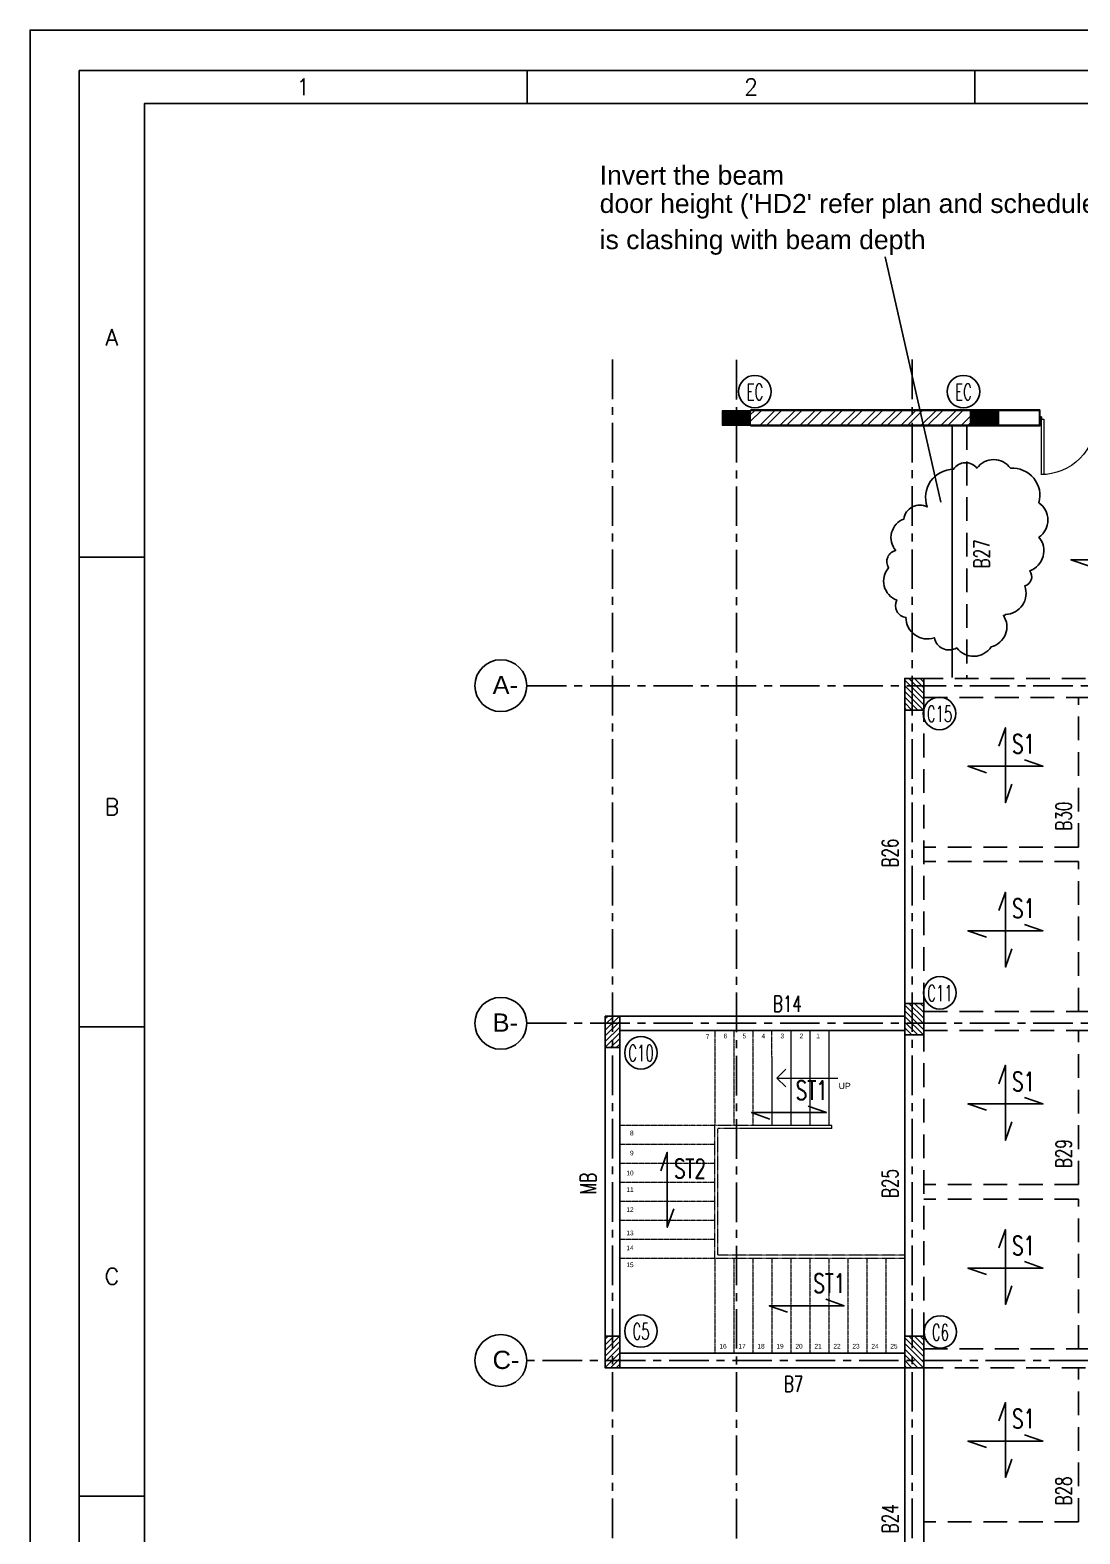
# Model space of a CAD drawing. Header units: millimetres. Extents: x 2659630 to 6742168, y -2425387 to -732288.
# Drawn here: x 4017286 to 4033869, y -1198858 to -1175093 of the extents above; entities that cross this region are included whole.
import ezdxf
from ezdxf.enums import TextEntityAlignment as Align

# ---------------------------------------------------------------- set-up
doc = ezdxf.new("R2010")
doc.units = ezdxf.units.MM
for name, pattern in [('CENTER', [2, 1.25, -0.25, 0.25, -0.25]), ('Hidden', [7.14375, 4.7625, -2.38125]), ('HIDDEN2', [0.1875, 0.125, -0.0625]), ('Overhead', [3.96875, 2.38125, -1.5875])]:
    doc.linetypes.add(name, pattern=pattern)
for name, color, linetype, lineweight in [('A-ANNO-DIMS', 211, 'Continuous', 9), ('A-DETL-THIN', 151, 'Continuous', 18), ('A-DOOR', 31, 'Continuous', 18), ('A-FLOR-HRAL', 11, 'Continuous', 18), ('A-FLOR-HRAL-MBND', 5, 'Overhead', 18), ('A-hatch', 253, 'Continuous', 0), ('A-PLASTER', 50, 'Continuous', 0), ('A-RCC', 2, 'Continuous', 0), ('A-STAIRS', 31, 'Continuous', 18), ('A-WALL', 113, 'Continuous', 9), ('A-WALL-PATT', 111, 'Continuous', 0), ('G-ANNO-TEXT', 231, 'Continuous', 9), ('licensing text', 7, 'Continuous', 5)]:
    doc.layers.add(name, color=color, linetype=linetype, lineweight=lineweight)
for name, color, linetype in [('A-TEXT-0', 7, 'Continuous'), ('PNA', 8, 'Continuous'), ('REVISION CLOUD', 7, 'Continuous'), ('S-BEAM INNER', 4, 'HIDDEN2'), ('S-BEAM NO', 3, 'Continuous'), ('S-BEAM OUTER', 4, 'Continuous'), ('S-COLUMN', 1, 'Continuous'), ('S-COLUMN CIRCLE', 9, 'Continuous'), ('S-COLUMN HATCH', 8, 'Continuous'), ('S-COLUMN NO', 2, 'Continuous'), ('S-GRIDE CIRCLE', 8, 'Continuous'), ('S-GRIDE LINE', 8, 'CENTER'), ('S-GRIDE NO', 1, 'Continuous'), ('S-SLAB MARK', 3, 'Continuous'), ('S-SLAB NO', 3, 'Continuous')]:
    doc.layers.add(name, color=color, linetype=linetype)
doc.layers.get('A-ANNO-DIMS').off()
doc.styles.add('Arial', font='arial.ttf', dxfattribs={"height": 123})
doc.styles.add('Arial_3', font='arial.ttf', dxfattribs={"height": 97.584908})
doc.styles.add('Arial_4', font='arial.ttf', dxfattribs={"height": 73.76497})
doc.styles.add('ROMANS', font='r.shx', dxfattribs={"width": 0.7})

# ---------------------------------------------------------------- blocks, each defined once
blk = doc.blocks.new('A1_SHEET.')
at = {"flags": 128}
blk.add_lwpolyline([(0, 0), (0, 594), (841, 594), (841, 0)], close=True, dxfattribs=at)
at = {"layer": 'PNA'}
for p, q in [((75.92, 587.8), (75.92, 582.8)), ((144.33, 587.8), (144.33, 582.8)), ((7.5, 513.45), (17.5, 513.45)), ((7.5, 441.7), (17.5, 441.7)), ((7.5, 369.95), (17.5, 369.95))]:
    blk.add_line(p, q, dxfattribs=at)
at = {"layer": 'PNA', "color": 1}
for points in [[(7.5, 6.2), (833.5, 6.2), (833.5, 587.8), (7.5, 587.8)], [(17.5, 11.2), (828.5, 11.2), (828.5, 582.8), (17.5, 582.8)]]:
    blk.add_lwpolyline(points, close=True, dxfattribs=at)
at = {"layer": 'PNA', "style": 'ROMANS'}
for s, p in [('1', (41.72, 585.3)), ('2', (110.13, 585.3)), ('A', (12.5, 547.05)), ('B', (12.5, 475.3)), ('C', (12.5, 403.55))]:
    blk.add_text(s, height=2.5, dxfattribs=at).set_placement(p, align=Align.MIDDLE)
blk = doc.blocks.new('DOOR D9-1800X2500-PLN')
at = {"layer": 'A-DOOR'}
for p, q in [((12, 40, 0), (12, 25, 0)), ((37, 40, 0), (12, 40, 0)), ((12, 25, 0), (22, 25, 0)), ((12, 15, 0), (12, 0, 0)), ((22, 15, 0), (12, 15, 0)), ((12, 0, 0), (37, 0, 0)), ((14, 27, 0), (14, 38, 0)), ((14, 38, 0), (22, 38, 0)), ((22, 27, 0), (14, 27, 0)), ((14, 2, 0), (14, 13, 0)), ((14, 13, 0), (22, 13, 0)), ((22, 2, 0), (14, 2, 0)), ((22, 38, 0), (22, 27, 0)), ((22, 25, 0), (22, 15, 0)), ((22, 13, 0), (22, 2, 0)), ((24, 10, 0), (24, 30, 0)), ((24, 30, 0), (30, 30, 0)), ((30, 10, 0), (24, 10, 0)), ((26, 32, 0), (26, 34, 0)), ((35, 32, 0), (26, 32, 0)), ((26, 6, 0), (26, 8, 0)), ((26, 8, 0), (35, 8, 0)), ((27, 37, 0), (28, 37, 0)), ((28, 4, 0), (27, 4, 0)), ((28, 37, 0), (28, 38, 0)), ((28, 38, 0), (35, 38, 0)), ((28, 2, 0), (28, 4, 0)), ((35, 2, 0), (28, 2, 0)), ((30, 30, 0), (30, 10, 0)), ((32, 10, 0), (32, 30, 0)), ((32, 30, 0), (35, 30, 0)), ((35, 10, 0), (32, 10, 0)), ((35, 38, 0), (35, 32, 0)), ((35, 30, 0), (35, 25, 0)), ((35, 25, 0), (37, 25, 0)), ((37, 15, 0), (35, 15, 0)), ((35, 15, 0), (35, 10, 0)), ((35, 8, 0), (35, 2, 0)), ((37, 25, 0), (37, 40, 0)), ((37, 0, 0), (37, 15, 0)), ((1763, 25, 0), (1763, 40, 0)), ((1763, 40, 0), (1788, 40, 0)), ((1766, 25, 0), (1763, 25, 0)), ((1763, 0, 0), (1763, 15, 0)), ((1763, 15, 0), (1766, 15, 0)), ((1788, 0, 0), (1763, 0, 0)), ((1772, 38, 0), (1766, 38, 0)), ((1766, 38, 0), (1766, 32, 0)), ((1766, 32, 0), (1774, 32, 0)), ((1768, 30, 0), (1766, 30, 0)), ((1766, 30, 0), (1766, 25, 0)), ((1766, 15, 0), (1766, 10, 0)), ((1766, 10, 0), (1768, 10, 0)), ((1766, 8, 0), (1766, 2, 0)), ((1774, 8, 0), (1766, 8, 0)), ((1766, 2, 0), (1772, 2, 0)), ((1768, 10, 0), (1768, 30, 0)), ((1770, 30, 0), (1770, 10, 0)), ((1776, 30, 0), (1770, 30, 0)), ((1770, 10, 0), (1776, 10, 0)), ((1772, 37, 0), (1772, 38, 0)), ((1773, 37, 0), (1772, 37, 0)), ((1772, 2, 0), (1772, 4, 0)), ((1772, 4, 0), (1773, 4, 0)), ((1774, 32, 0), (1774, 34, 0)), ((1774, 6, 0), (1774, 8, 0)), ((1776, 10, 0), (1776, 30, 0)), ((1778, 38, 0), (1778, 27, 0)), ((1786, 38, 0), (1778, 38, 0)), ((1778, 27, 0), (1786, 27, 0)), ((1788, 25, 0), (1778, 25, 0)), ((1778, 25, 0), (1778, 15, 0)), ((1778, 15, 0), (1788, 15, 0)), ((1786, 13, 0), (1778, 13, 0)), ((1778, 13, 0), (1778, 2, 0)), ((1778, 2, 0), (1786, 2, 0)), ((1786, 27, 0), (1786, 38, 0)), ((1786, 2, 0), (1786, 13, 0)), ((1788, 40, 0), (1788, 25, 0)), ((1788, 15, 0), (1788, 0, 0))]:
    blk.add_line(p, q, dxfattribs=at)
at = {"layer": 'A-DOOR', "elevation": 0}
for points in [[(77, 40), (77, 915), (37, 915), (37, 40)], [(1723, 40), (1723, 915), (1763, 915), (1763, 40)]]:
    blk.add_lwpolyline(points, close=True, dxfattribs=at)
at = {"layer": 'A-DOOR'}
for centre, radius, start, end in [((25, 40), 875, 359.997, 90), ((1775, 40), 875, 90, 180.003), ((25, 36, 0), 2, 14.449, 289.7958), ((25, 4, 0), 2, 70.1472, 345.494), ((1775, 36, 0), 2, 250.2042, 165.551), ((1775, 4, 0), 2, 194.506, 109.8528)]:
    blk.add_arc(centre, radius, start, end, dxfattribs=at)

msp = doc.modelspace()

# ---------------------------------------------------------------- hatches: boundary and pattern name
at = {"layer": 'A-hatch', "true_color": 0x939598}
h = msp.add_hatch(dxfattribs=at)
h.set_pattern_fill('ANSI31', color=252, scale=5, angle=359.9997012)
h.set_pattern_definition([(44.99970117, (-4291217.952, -3292683.531), (-11.225261605, 11.225378697), [])])
h.paths.add_polyline_path([(4028216.797, -1181338.432), (4028666.797, -1181338.429), (4028666.798, -1181108.391), (4028216.798, -1181108.389)])
h = msp.add_hatch(dxfattribs=at)
h.set_pattern_fill('ANSI31', color=252, scale=5, angle=359.9997012)
h.set_pattern_definition([(44.99970117, (-4287297.967, -3292683.551), (-11.225261605, 11.225378697), [])])
h.paths.add_polyline_path([(4032136.782, -1181338.452), (4032586.782, -1181338.45), (4032586.784, -1181108.412), (4032136.784, -1181108.409)])
at = {"layer": 'A-WALL-PATT'}
h = msp.add_hatch(dxfattribs=at)
h.set_pattern_fill('ANSI32', color=256, scale=600, angle=360, style=0)
h.set_pattern_definition([(45, (3861862.1, -1354974.54), (-159.09903, 159.09903), []), (45, (3861968.16, -1354974.54), (-159.09903, 159.09903), [])])
h.paths.add_polyline_path([(4032136.784, -1181108.375), (4028666.798, -1181108.402), (4028666.797, -1181338.448), (4032136.782, -1181338.492)])
at = {"layer": 'S-COLUMN HATCH', "true_color": 0x939598}
h = msp.add_hatch(dxfattribs=at)
h.set_pattern_fill('ANSI31', color=252, scale=20, angle=270)
h.set_pattern_definition([(315, (3156471.74, -4836154.89), (44.9012806, 44.9012806), [])])
h.paths.add_polyline_path([(4031101.881, -1185838.163), (4031101.881, -1185338.164), (4031401.883, -1185338.164), (4031401.883, -1185838.163)])
h = msp.add_hatch(dxfattribs=at)
h.set_pattern_fill('ANSI31', color=252, scale=20, angle=270)
h.set_pattern_definition([(315, (3156471.74, -4841289.89), (44.9012806, 44.9012806), [])])
h.paths.add_polyline_path([(4031101.881, -1190973.166), (4031101.881, -1190473.168), (4031401.883, -1190473.168), (4031401.883, -1190973.166)])
h = msp.add_hatch(dxfattribs=at)
h.set_pattern_fill('ANSI31', color=252, scale=20, angle=180)
h.set_pattern_definition([(225, (388208.84, -320972.975), (44.9012806, -44.9012806), [])])
h.paths.add_polyline_path([(4026371.874, -1190673.168), (4026601.86, -1190673.168), (4026601.854, -1191173.165), (4026371.867, -1191173.165)])
h = msp.add_hatch(dxfattribs=at)
h.set_pattern_fill('ANSI31', color=252, scale=20, angle=180)
h.set_pattern_definition([(225, (388208.845, -326032.976), (44.9012806, -44.9012806), [])])
h.paths.add_polyline_path([(4026371.881, -1195733.168), (4026601.867, -1195733.168), (4026601.86, -1196233.166), (4026371.874, -1196233.166)])
h = msp.add_hatch(dxfattribs=at)
h.set_pattern_fill('ANSI31', color=252, scale=20, angle=270)
h.set_pattern_definition([(315, (3156471.73, -4846549.89), (44.9012806, 44.9012806), [])])
h.paths.add_polyline_path([(4031101.871, -1196233.166), (4031101.871, -1195733.167), (4031401.874, -1195733.167), (4031401.874, -1196233.166)])

# ---------------------------------------------------------------- linework, layer by layer
at = {"layer": 'A-DETL-THIN'}
for p, q in [((4032081.874, -1181338.491, 0), (4031851.874, -1181338.34, 0)), ((4029080.284, -1191653.356), (4029221.706, -1191511.935)), ((4029080.284, -1191653.356), (4030045.491, -1191653.357)), ((4029080.284, -1191653.356), (4029221.705, -1191794.778))]:
    msp.add_line(p, q, dxfattribs=at)
at = {"layer": 'A-FLOR-HRAL'}
for p, q in [((4029952.502, -1192453.166), (4028688.805, -1192453.166)), ((4029952.501, -1192403.166), (4028702.501, -1192403.166)), ((4029952.502, -1192453.166), (4029952.501, -1192403.166))]:
    msp.add_line(p, q, dxfattribs=at)
at = {"layer": 'A-FLOR-HRAL-MBND'}
for p, q in [((4028100.897, -1194503.166), (4028100.877, -1192403.166)), ((4028702.501, -1192403.166), (4028100.877, -1192403.166)), ((4028150.897, -1194453.166), (4028150.878, -1192453.166)), ((4028688.805, -1192453.166), (4028150.878, -1192453.166)), ((4031102.463, -1194503.166), (4028100.897, -1194503.166)), ((4031102.463, -1194453.166), (4028150.897, -1194453.166))]:
    msp.add_line(p, q, dxfattribs=at)
at = {"layer": 'A-PLASTER'}
for p, q in [((4033236.54, -1181096.367), (4028666.798, -1181096.402)), ((4033236.54, -1181096.367), (4033236.54, -1181350.506, 0)), ((4033236.54, -1181350.506), (4028666.797, -1181350.448))]:
    msp.add_line(p, q, dxfattribs=at)
at = {"layer": 'A-RCC'}
for p, q in [((4028216.784, -1181108.355), (4028216.782, -1181338.355)), ((4028666.784, -1181108.357), (4028216.784, -1181108.355)), ((4028216.798, -1181108.349), (4028216.797, -1181338.349)), ((4028666.798, -1181108.352), (4028216.798, -1181108.349)), ((4028666.782, -1181338.357), (4028666.784, -1181108.357)), ((4028666.797, -1181338.352), (4028666.798, -1181108.352)), ((4032136.784, -1181108.375), (4032136.782, -1181338.375)), ((4032586.784, -1181108.378), (4032136.784, -1181108.375)), ((4032586.782, -1181338.378), (4032586.784, -1181108.378)), ((4028216.782, -1181338.355), (4028666.782, -1181338.357)), ((4028216.797, -1181338.349), (4028666.797, -1181338.352)), ((4032136.782, -1181338.375), (4032586.782, -1181338.378))]:
    msp.add_line(p, q, dxfattribs=at)
at = {"layer": 'A-STAIRS', "linetype": 'Hidden'}
for p, q in [((4028100.897, -1190903.166), (4028100.897, -1192403.166)), ((4028400.897, -1190903.166), (4028400.897, -1192403.166)), ((4028700.897, -1190903.166), (4028700.897, -1192403.166)), ((4029000.897, -1191313.942), (4029000.897, -1190903.166)), ((4028100.877, -1192403.166), (4026600.897, -1192403.166)), ((4028100.877, -1192703.166), (4026600.897, -1192703.166)), ((4028100.877, -1193003.166), (4026600.897, -1193003.166)), ((4028100.877, -1193303.166), (4026600.897, -1193303.166)), ((4028100.877, -1193603.166), (4026600.897, -1193603.166)), ((4028100.877, -1193903.166), (4026600.897, -1193903.166)), ((4028100.877, -1194203.166), (4026600.897, -1194203.166)), ((4028100.877, -1194503.166), (4026600.897, -1194503.166)), ((4028100.897, -1194508.166), (4028100.897, -1196003.166)), ((4028400.897, -1194503.166), (4028400.897, -1196003.166)), ((4028700.897, -1194503.166), (4028700.897, -1196003.166)), ((4029000.897, -1194503.166), (4029000.897, -1196003.166)), ((4029300.897, -1194503.166), (4029300.897, -1196003.166)), ((4029600.897, -1194503.166), (4029600.897, -1196003.166)), ((4029900.897, -1194503.166), (4029900.897, -1196003.166)), ((4030200.897, -1194503.166), (4030200.897, -1196003.166)), ((4030500.897, -1194503.166), (4030500.897, -1196003.166)), ((4030800.897, -1194503.166), (4030800.897, -1196003.166))]:
    msp.add_line(p, q, dxfattribs=at)
at = {"layer": 'A-STAIRS'}
for p, q in [((4029300.897, -1190903.166), (4029300.897, -1192403.166)), ((4029600.897, -1190903.166), (4029600.897, -1192403.166)), ((4029900.897, -1190903.166), (4029900.897, -1192403.166)), ((4029000.897, -1191313.942), (4029000.897, -1192403.166))]:
    msp.add_line(p, q, dxfattribs=at)
at = {"layer": 'A-WALL', "color": 1}
msp.add_line((4028666.797, -1181338.448), (4028666.798, -1181108.389), dxfattribs=at)
at = {"layer": 'A-WALL'}
for p, q in [((4033224.393, -1181108.367), (4028666.798, -1181108.402)), ((4033224.54, -1181108.368, 0), (4033224.54, -1181338.504, 0)), ((4033224.393, -1181338.506), (4028666.797, -1181338.448))]:
    msp.add_line(p, q, dxfattribs=at)
at = {"layer": 'REVISION CLOUD', "ltscale": 2500}
msp.add_lwpolyline([(4031671.402, -1182554.61), (4030791.043, -1178675.315)], dxfattribs=at)
msp.add_lwpolyline([(4032772.45, -1182017.855, 0.52056705), (4032243.088, -1182017.855, 0.52056705), (4032243.088, -1182017.855, 0.52056705), (4031874.144, -1182033.885, 0.52056705), (4031457.071, -1182626.995, 0.52056705), (4031457.071, -1182626.995, 0.52056705), (4031088.128, -1182819.354, 0.52056705), (4030959.798, -1183316.282, 0.52056705), (4030959.798, -1183316.282, 0.52056705), (4030847.509, -1183588.794, 0.52056705), (4030975.839, -1184101.752, 0.52056705), (4030975.839, -1184101.752, 0.52056705), (4031120.21, -1184374.261, 0.52056705), (4031569.36, -1184694.86, 0.52056705), (4031569.36, -1184694.86, 0.52056705), (4031922.268, -1184855.162, 0.52056705), (4032467.666, -1184839.132, 0.52056705), (4032467.666, -1184839.132, 0.52056705), (4032660.161, -1184342.201, 0.52056705), (4032660.161, -1184342.201, 0.52056705), (4032692.243, -1184326.171, 0.52056705), (4032997.022, -1183877.333, 0.52056705), (4032997.022, -1183877.333, 0.52056705), (4033077.228, -1183636.884, 0.52056705), (4033221.6, -1183107.893, 0.52056705), (4033221.6, -1183107.893, 0.52056705), (4033221.6, -1182562.875, 0.52056705), (4033221.6, -1182562.875, 0.52056705), (4032772.45, -1182017.855)], format="xyb", dxfattribs=at)
at = {"layer": 'S-BEAM INNER', "ltscale": 3000}
for p, q in [((4032081.874, -1181350.491), (4032081.874, -1185338.34, 0)), ((4031331.874, -1185338.266), (4038943.487, -1185338.357)), ((4031401.874, -1190523.167), (4031401.874, -1185838.163)), ((4031401.883, -1185638.267), (4038943.487, -1185638.357)), ((4033844.139, -1188003.311), (4033844.139, -1185638.296)), ((4033844.139, -1188003.311), (4031401.93, -1188003.311)), ((4033844.139, -1188233.311), (4031401.93, -1188233.311)), ((4033844.139, -1190603.169), (4033844.139, -1188233.311)), ((4031401.883, -1190603.169), (4039018.421, -1190603.169)), ((4031401.881, -1195733.167), (4031401.881, -1190973.166)), ((4031401.883, -1190903.168), (4039018.421, -1190903.168)), ((4033844.076, -1193338.167), (4033844.076, -1190898.166)), ((4033844.076, -1193338.167), (4031401.866, -1193338.167)), ((4033844.076, -1193568.167), (4031401.866, -1193568.167)), ((4033844.076, -1195933.166), (4033844.076, -1193568.167)), ((4031401.874, -1195933.166), (4039018.421, -1195933.166)), ((4031331.874, -1196233.166), (4039018.421, -1196233.166)), ((4033844.081, -1198668.165), (4033844.081, -1196228.164)), ((4033844.081, -1198668.165), (4031401.871, -1198668.165))]:
    msp.add_line(p, q, dxfattribs=at)
at = {"layer": 'S-BEAM OUTER', "ltscale": 2500}
for p, q in [((4031851.874, -1185326.164), (4031851.924, -1181350.488)), ((4031101.874, -1190523.167), (4031101.874, -1185788.164)), ((4026601.86, -1190673.168), (4031101.874, -1190673.168)), ((4026601.86, -1190903.168), (4031101.874, -1190903.168)), ((4031101.881, -1195783.168), (4031101.881, -1190973.166)), ((4026371.881, -1195783.168), (4026371.881, -1191123.165)), ((4026601.881, -1195783.168), (4026601.881, -1191123.165)), ((4031101.875, -1196003.166), (4026601.864, -1196003.098)), ((4031101.871, -1196233.166), (4026601.86, -1196233.098)), ((4031101.871, -1201068.166), (4031101.871, -1196233.166)), ((4031401.871, -1201068.166), (4031401.871, -1196233.166))]:
    msp.add_line(p, q, dxfattribs=at)
at = {"layer": 'S-COLUMN', "color": 1}
for points in [[(4031101.881, -1185838.163), (4031101.881, -1185338.164), (4031401.883, -1185338.164), (4031401.883, -1185838.163)], [(4031101.881, -1190973.166), (4031101.881, -1190473.168), (4031401.883, -1190473.168), (4031401.883, -1190973.166)], [(4026371.874, -1190673.168), (4026601.86, -1190673.168), (4026601.854, -1191173.165), (4026371.867, -1191173.165)], [(4026371.881, -1195733.168), (4026601.867, -1195733.168), (4026601.86, -1196233.166), (4026371.874, -1196233.166)], [(4031101.871, -1196233.166), (4031101.871, -1195733.167), (4031401.874, -1195733.167), (4031401.874, -1196233.166)]]:
    msp.add_lwpolyline(points, close=True, dxfattribs=at)
at = {"layer": 'S-COLUMN CIRCLE'}
for centre in [(4028734.874, -1180806.093), (4028734.874, -1180806.093), (4032028.509, -1180806.093), (4032028.509, -1180806.093), (4031650.101, -1185892.576), (4031657.047, -1190306.312), (4026935.129, -1191254.098), (4026935.129, -1195651.792), (4031663.341, -1195666.141)]:
    msp.add_circle(centre, 257.143, dxfattribs=at)
at = {"layer": 'S-GRIDE CIRCLE'}
for centre in [(4024722.417, -1185453.099), (4024722.417, -1185453.099), (4024722.417, -1185453.099), (4024722.417, -1190788.101), (4024722.417, -1190788.101), (4024722.417, -1190788.101), (4024722.417, -1196118.101), (4024722.417, -1196118.101), (4024722.417, -1196118.101)]:
    msp.add_circle(centre, 409.836, dxfattribs=at)
at = {"layer": 'S-GRIDE LINE', "ltscale": 500}
for p, q in [((4026486.879, -1180299.712), (4026486.879, -1202928.891)), ((4028441.879, -1202928.891), (4028441.879, -1180299.712)), ((4031216.879, -1180299.712), (4031216.879, -1202928.891)), ((4025132.253, -1185453.164), (4057007.483, -1185453.164)), ((4025132.253, -1190788.166), (4057007.483, -1190788.166)), ((4057004.805, -1196118.166), (4025132.253, -1196118.166))]:
    msp.add_line(p, q, dxfattribs=at)
at = {"layer": 'S-SLAB MARK'}
for points in [[(4034619.075, -1183362.289), (4034909.777, -1183463.645), (4033726.92, -1183463.645), (4034017.622, -1183565.001)], [(4032792.981, -1187009.789), (4032691.625, -1187300.491), (4032691.625, -1186117.634), (4032590.269, -1186408.336)], [(4032992.351, -1186625.354), (4033283.053, -1186726.71), (4032100.196, -1186726.71), (4032390.898, -1186828.066)], [(4032792.981, -1189609.647), (4032691.625, -1189900.349), (4032691.625, -1188717.492), (4032590.269, -1189008.194)], [(4032992.351, -1189225.212), (4033283.053, -1189326.568), (4032100.196, -1189326.568), (4032390.898, -1189427.924)], [(4032792.981, -1192344.645), (4032691.625, -1192635.347), (4032691.625, -1191452.49), (4032590.269, -1191743.192)], [(4032992.351, -1191960.21), (4033283.053, -1192061.566), (4032100.196, -1192061.566), (4032390.898, -1192162.922)], [(4029574.537, -1192098.91), (4029865.239, -1192200.265), (4028682.382, -1192200.265), (4028973.084, -1192301.621)], [(4027452.243, -1193721.65), (4027350.887, -1194012.352), (4027350.887, -1192829.495), (4027249.531, -1193120.197)], [(4032792.981, -1194939.644), (4032691.625, -1195230.346), (4032691.625, -1194047.489), (4032590.269, -1194338.191)], [(4032992.351, -1194555.209), (4033283.053, -1194656.565), (4032100.196, -1194656.565), (4032390.898, -1194757.921)], [(4029853.262, -1195150.189), (4030143.964, -1195251.545), (4028961.107, -1195251.545), (4029251.809, -1195352.901)], [(4032792.981, -1197674.643), (4032691.625, -1197965.345), (4032691.625, -1196782.488), (4032590.269, -1197073.19)], [(4032992.351, -1197290.208), (4033283.053, -1197391.564), (4032100.196, -1197391.564), (4032390.898, -1197492.92)]]:
    msp.add_lwpolyline(points, dxfattribs=at)

# ---------------------------------------------------------------- block references
at = {"xscale": 103.4096789536267, "yscale": 103.4096789536267, "zscale": 103.4096789536267}
msp.add_blockref('A1_SHEET.', (4017286.329, -1236518.147), dxfattribs=at)
at = {"layer": 'A-ANNO-DIMS', "xscale": -1, "rotation": 180}
msp.add_blockref('DOOR D9-1800X2500-PLN', (4033224.371, -1181203.273, 0), dxfattribs=at)

# ---------------------------------------------------------------- texts
at = {"layer": 'licensing text', "style": 'Arial'}
for s, p in [('Invert the beam', (4026283.038, -1177536.603)), ("door height ('HD2' refer plan and schedule of opening)", (4026283.038, -1177982.783)), ('is clashing with beam depth', (4026283.038, -1178554.876))]:
    msp.add_text(s, height=300, rotation=359.999975, dxfattribs=at).set_placement(p)
at = {"layer": 'S-BEAM NO', "style": 'ROMANS', "width": 0.7}
for s, p in [('B27', (4032317.639, -1183370.626, 0)), ('B30', (4033613.048, -1187514.79, 0)), ('B26', (4030870.841, -1188098.517, 0)), ('B29', (4033613.043, -1192849.646, 0)), ('MB', (4026100.612, -1193321.018, 0)), ('B25', (4030870.848, -1193321.018, 0)), ('B28', (4033613.048, -1198179.644, 0)), ('B24', (4030870.839, -1198618.517, 0))]:
    msp.add_text(s, height=250, rotation=90, dxfattribs=at).set_placement(p, align=Align.MIDDLE_CENTER)
for s, p in [('B14', (4029247.765, -1190480.056, 0)), ('B7', (4029345.64, -1196488.714, 0))]:
    msp.add_text(s, height=250, dxfattribs=at).set_placement(p, align=Align.MIDDLE_CENTER)
at = {"layer": 'S-COLUMN NO', "style": 'ROMANS', "width": 0.6}
for s, p in [('EC', (4028736.243, -1180811.624, 0)), ('EC', (4028736.243, -1180811.624, 0)), ('EC', (4032029.878, -1180811.624, 0)), ('EC', (4032029.878, -1180811.624, 0)), ('C15', (4031651.469, -1185898.106, 0)), ('C11', (4031658.416, -1190311.843, 0)), ('C10', (4026936.497, -1191259.629, 0)), ('C5', (4026936.497, -1195657.322, 0)), ('C6', (4031664.709, -1195671.671, 0))]:
    msp.add_text(s, height=257.1429, dxfattribs=at).set_placement(p, align=Align.MIDDLE_CENTER)
at = {"layer": 'S-GRIDE NO', "style": 'Arial'}
for s, p in [('A-', (4024591.592, -1185586.101)), ('B-', (4024591.592, -1190921.103)), ('C-', (4024591.592, -1196251.103))]:
    msp.add_text(s, height=287.9195, dxfattribs=at).set_placement(p)
at = {"layer": 'S-SLAB NO', "style": 'ROMANS', "width": 0.7}
for s, p in [('S1', (4032797.799, -1186523.727)), ('S1', (4032797.799, -1189123.585)), ('S1', (4032797.799, -1191858.583)), ('ST1', (4029379.984, -1191997.283)), ('ST2', (4027457.061, -1193235.588)), ('S1', (4032797.799, -1194453.582)), ('ST1', (4029658.709, -1195048.562)), ('S1', (4032797.799, -1197188.581))]:
    msp.add_text(s, height=300, dxfattribs=at).set_placement(p)

# ---------------------------------------------------------------- next in the draw order: texts
at = {"layer": 'A-TEXT-0', "color": 7, "char_height": 73.765, "width": 68.4, "attachment_point": 3, "rotation": 0.1314106, "line_spacing_factor": 0.938532, "style": 'Arial_4', "bg_fill": 3, "box_fill_scale": 1.25, "bg_fill_color": 0, "bg_fill_transparency": 0}
for s, insert in [('7', (4028015.334, -1190964.025)), ('6', (4028296.672, -1190951.841)), ('5', (4028596.672, -1190951.841)), ('4', (4028896.672, -1190951.832)), ('3', (4029196.672, -1190951.835)), ('2', (4029496.672, -1190951.832)), ('1', (4029761.24, -1190951.829)), ('8', (4026819.326, -1192486.177)), ('9', (4026819.329, -1192801.91)), ('10', (4026819.332, -1193117.643)), ('11', (4026819.324, -1193379.434)), ('12', (4026819.324, -1193695.166)), ('13', (4026819.341, -1194064.727)), ('14', (4026819.344, -1194299.662)), ('15', (4026819.346, -1194568.196)), ('16', (4028289.106, -1195854.125)), ('17', (4028589.169, -1195854.122)), ('18', (4028889.169, -1195854.119)), ('19', (4029189.169, -1195854.116)), ('20', (4029489.169, -1195854.122)), ('21', (4029789.169, -1195854.119)), ('22', (4030089.169, -1195854.116)), ('23', (4030389.169, -1195854.111)), ('24', (4030689.169, -1195854.108)), ('25', (4030989.169, -1195854.105))]:
    msp.add_mtext(s, dxfattribs=dict(at, insert=insert))
at = {"layer": 'G-ANNO-TEXT', "color": 7, "insert": (4030058.173, -1191729.426), "char_height": 98.3533, "width": 226.8, "attachment_point": 1, "rotation": 0.1314106, "line_spacing_factor": 0.938532, "style": 'Arial_3', "bg_fill": 3, "box_fill_scale": 1.25, "bg_fill_color": 0, "bg_fill_transparency": 0}
msp.add_mtext('UP', dxfattribs=at)

doc.saveas('drawing.dxf')
